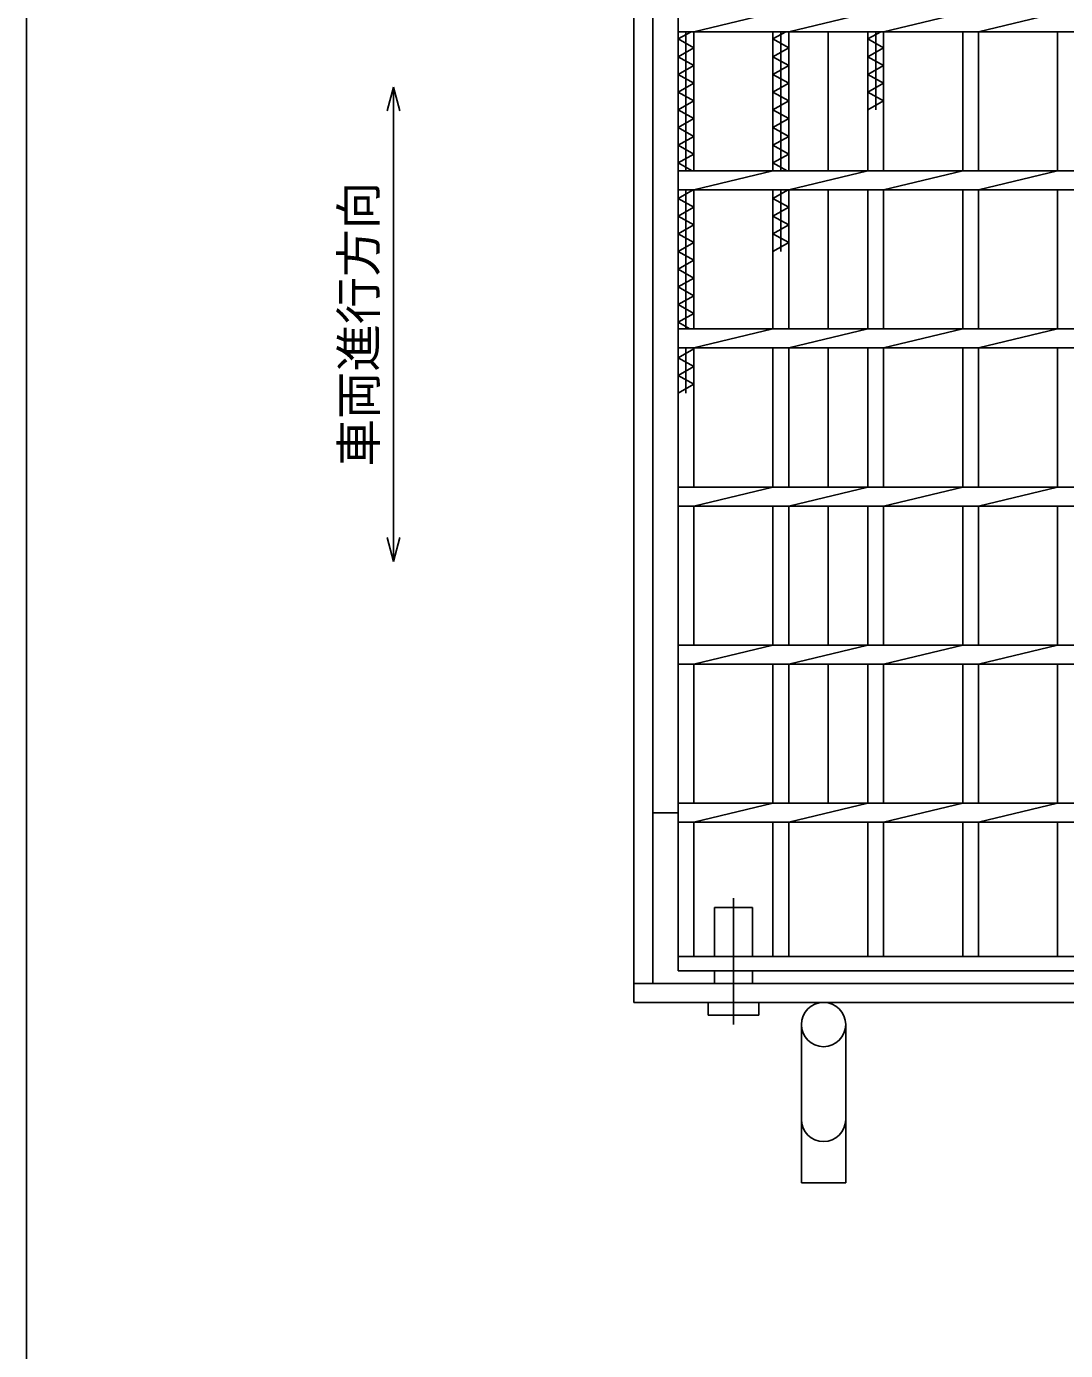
# Model space of a CAD drawing. Units: millimetres at full size, sheet at 1:5; details may follow other scales. Extents: x -910 to 868, y -641 to 524.
# Drawn here: x -862 to -533.5, y -224.2 to 194.5 of the extents above; entities that cross this region are included whole.
import ezdxf
from ezdxf.enums import TextEntityAlignment as Align

# ---------------------------------------------------------------- set-up
doc = ezdxf.new("R2010")
doc.units = ezdxf.units.MM
doc.header["$LTSCALE"] = 5
doc.linetypes.add('LONG_DASHED_DOTTED', pattern=[15.25, 12, -1.5, 0.25, -1.5])
for name, color, linetype, lineweight in [('0_2', 150, 'Continuous', 25), ('16', 3, 'Continuous', 25), ('19', 6, 'Continuous', 25), ('22', 4, 'Continuous', 25)]:
    doc.layers.add(name, color=color, linetype=linetype, lineweight=lineweight)
doc.styles.add('ベクトル', font='')
doc.styles.get('ベクトル').set_extended_font_data('ベクトル')

msp = doc.modelspace()

# ---------------------------------------------------------------- linework, layer by layer
at = {"layer": '0_2'}
msp.add_line((-862, -575.75), (-862, 524.25), dxfattribs=at)
at = {"layer": '16'}
for p, q in [((-656, -99.617), (-656, 291.383)), ((-656, 192.883), (-656, 198.883)), ((-651, 192.883), (-626, 198.883)), ((-621, 192.883), (-596, 198.883)), ((-591, 192.883), (-566, 198.883)), ((-561, 192.883), (-536, 198.883)), ((-656, 192.883), (-261, 192.883)), ((-656, 190.583), (-651.893, 192.883)), ((-653.5, 148.883), (-653.5, 192.883)), ((-651, 148.883), (-651, 192.883)), ((-626, 148.883), (-626, 192.883)), ((-626, 190.583), (-621.893, 192.883)), ((-623.5, 148.883), (-623.5, 192.883)), ((-621, 148.883), (-621, 192.883)), ((-596, 148.883), (-596, 192.883)), ((-596, 190.583), (-591.893, 192.883)), ((-593.5, 168.183), (-593.5, 192.883)), ((-591, 148.883), (-591, 192.883)), ((-566, 148.883), (-566, 192.883)), ((-561, 148.883), (-561, 192.883)), ((-536, 148.883), (-536, 192.883)), ((-651, 187.783), (-656, 190.583)), ((-621, 187.783), (-626, 190.583)), ((-591, 187.783), (-596, 190.583)), ((-656, 184.983), (-651, 187.783)), ((-651, 182.183), (-656, 184.983)), ((-626, 184.983), (-621, 187.783)), ((-621, 182.183), (-626, 184.983)), ((-596, 184.983), (-591, 187.783)), ((-591, 182.183), (-596, 184.983)), ((-656, 179.383), (-651, 182.183)), ((-626, 179.383), (-621, 182.183)), ((-596, 179.383), (-591, 182.183)), ((-651, 176.583), (-656, 179.383)), ((-656, 173.783), (-651, 176.583)), ((-621, 176.583), (-626, 179.383)), ((-626, 173.783), (-621, 176.583)), ((-591, 176.583), (-596, 179.383)), ((-596, 173.783), (-591, 176.583)), ((-651, 170.983), (-656, 173.783)), ((-621, 170.983), (-626, 173.783)), ((-591, 170.983), (-596, 173.783)), ((-656, 168.183), (-651, 170.983)), ((-651, 165.383), (-656, 168.183)), ((-626, 168.183), (-621, 170.983)), ((-621, 165.383), (-626, 168.183)), ((-596, 168.183), (-591, 170.983)), ((-656, 162.583), (-651, 165.383)), ((-626, 162.583), (-621, 165.383)), ((-651, 159.783), (-656, 162.583)), ((-656, 156.983), (-651, 159.783)), ((-621, 159.783), (-626, 162.583)), ((-626, 156.983), (-621, 159.783)), ((-651, 154.183), (-656, 156.983)), ((-621, 154.183), (-626, 156.983)), ((-656, 151.383), (-651, 154.183)), ((-651.536, 148.883), (-656, 151.383)), ((-626, 151.383), (-621, 154.183)), ((-621.536, 148.883), (-626, 151.383)), ((-656, 142.883), (-656, 148.883)), ((-656, 148.883), (-381, 148.883)), ((-651, 142.883), (-626, 148.883)), ((-621, 142.883), (-596, 148.883)), ((-591, 142.883), (-566, 148.883)), ((-561, 142.883), (-536, 148.883)), ((-656, 140.183), (-651.179, 142.883)), ((-656, 142.883), (-381, 142.883)), ((-653.5, 98.883), (-653.5, 142.883)), ((-651, 98.883), (-651, 142.883)), ((-626, 98.883), (-626, 142.883)), ((-626, 140.183), (-621.179, 142.883)), ((-623.5, 123.383), (-623.5, 142.883)), ((-621, 98.883), (-621, 142.883)), ((-596, 98.883), (-596, 142.883)), ((-591, 98.883), (-591, 142.883)), ((-566, 98.883), (-566, 142.883)), ((-561, 98.883), (-561, 142.883)), ((-536, 98.883), (-536, 142.883)), ((-651, 137.383), (-656, 140.183)), ((-621, 137.383), (-626, 140.183)), ((-656, 134.583), (-651, 137.383)), ((-651, 131.783), (-656, 134.583)), ((-626, 134.583), (-621, 137.383)), ((-621, 131.783), (-626, 134.583)), ((-656, 128.983), (-651, 131.783)), ((-626, 128.983), (-621, 131.783)), ((-651, 126.183), (-656, 128.983)), ((-656, 123.383), (-651, 126.183)), ((-621, 126.183), (-626, 128.983)), ((-626, 123.383), (-621, 126.183)), ((-651, 120.583), (-656, 123.383)), ((-656, 117.783), (-651, 120.583)), ((-651, 114.983), (-656, 117.783)), ((-656, 112.183), (-651, 114.983)), ((-651, 109.383), (-656, 112.183)), ((-656, 106.583), (-651, 109.383)), ((-651, 103.783), (-656, 106.583)), ((-656, 100.983), (-651, 103.783)), ((-652.25, 98.883), (-656, 100.983)), ((-656, 92.883), (-656, 98.883)), ((-656, 98.883), (-381, 98.883)), ((-651, 92.883), (-626, 98.883)), ((-621, 92.883), (-596, 98.883)), ((-591, 92.883), (-566, 98.883)), ((-561, 92.883), (-536, 98.883)), ((-656, 92.883), (-381, 92.883)), ((-656, 89.783), (-651, 92.583)), ((-653.5, 78.583), (-653.5, 92.883)), ((-651, 92.583), (-651.536, 92.883)), ((-651, 48.883), (-651, 92.883)), ((-626, 48.883), (-626, 92.883)), ((-621, 48.883), (-621, 92.883)), ((-596, 48.883), (-596, 92.883)), ((-591, 48.883), (-591, 92.883)), ((-566, 48.883), (-566, 92.883)), ((-561, 48.883), (-561, 92.883)), ((-536, 48.883), (-536, 92.883)), ((-651, 86.983), (-656, 89.783)), ((-656, 84.183), (-651, 86.983)), ((-651, 81.383), (-656, 84.183)), ((-656, 78.583), (-651, 81.383)), ((-656, 42.883), (-656, 48.883)), ((-656, 48.883), (-381, 48.883)), ((-651, 42.883), (-626, 48.883)), ((-621, 42.883), (-596, 48.883)), ((-591, 42.883), (-566, 48.883)), ((-561, 42.883), (-536, 48.883)), ((-656, 42.883), (-381, 42.883)), ((-651, -1.117), (-651, 42.883)), ((-626, -1.117), (-626, 42.883)), ((-621, -1.117), (-621, 42.883)), ((-596, -1.117), (-596, 42.883)), ((-591, -1.117), (-591, 42.883)), ((-566, -1.117), (-566, 42.883)), ((-561, -1.117), (-561, 42.883)), ((-536, -1.117), (-536, 42.883)), ((-656, -1.117), (-261, -1.117)), ((-656, -7.117), (-656, -1.117)), ((-651, -7.117), (-626, -1.117)), ((-621, -7.117), (-596, -1.117)), ((-591, -7.117), (-566, -1.117)), ((-561, -7.117), (-536, -1.117)), ((-656, -7.117), (-261, -7.117)), ((-651, -51.117), (-651, -7.117)), ((-626, -51.117), (-626, -7.117)), ((-621, -51.117), (-621, -7.117)), ((-596, -51.117), (-596, -7.117)), ((-591, -51.117), (-591, -7.117)), ((-566, -51.117), (-566, -7.117)), ((-561, -51.117), (-561, -7.117)), ((-536, -51.117), (-536, -7.117)), ((-656, -51.117), (-261, -51.117)), ((-656, -57.117), (-656, -51.117)), ((-651, -57.117), (-626, -51.117)), ((-621, -57.117), (-596, -51.117)), ((-591, -57.117), (-566, -51.117)), ((-561, -57.117), (-536, -51.117)), ((-656, -57.117), (-261, -57.117)), ((-651, -99.617), (-651, -57.117)), ((-626, -99.617), (-626, -57.117)), ((-621, -99.617), (-621, -57.117)), ((-596, -99.617), (-596, -57.117)), ((-591, -99.617), (-591, -57.117)), ((-566, -99.617), (-566, -57.117)), ((-561, -99.617), (-561, -57.117)), ((-536, -99.617), (-536, -57.117)), ((-656, -99.617), (-261, -99.617)), ((-656, -104.117), (-656, -99.617)), ((-656, -99.617), (-651, -99.617)), ((-626, -99.617), (-621, -99.617)), ((-596, -99.617), (-591, -99.617)), ((-566, -99.617), (-561, -99.617)), ((-536, -99.617), (-531, -99.617)), ((-261, -104.117), (-656, -104.117))]:
    msp.add_line(p, q, dxfattribs=at)
at = {"layer": '19'}
for p, q in [((-670, -114.117), (-670, 305.883)), ((-664, -108.117), (-664, 299.883)), ((-608.5, 148.883), (-608.5, 192.883)), ((-608.5, 98.883), (-608.5, 142.883)), ((-608.5, 48.883), (-608.5, 92.883)), ((-608.5, -1.117), (-608.5, 42.883)), ((-608.5, -51.117), (-608.5, -7.117)), ((-664, -54.117), (-656, -54.117)), ((-644.5, -99.617), (-644.5, -84.117)), ((-644.5, -84.117), (-632.5, -84.117)), ((-632.5, -99.617), (-632.5, -84.117)), ((-644.5, -108.117), (-644.5, -104.117)), ((-632.5, -108.117), (-632.5, -104.117)), ((-670, -108.117), (-247, -108.117)), ((-670, -114.117), (-247, -114.117)), ((-646.5, -118.117), (-646.5, -114.117)), ((-630.5, -118.117), (-630.5, -114.117)), ((-646.5, -118.117), (-630.5, -118.117)), ((-617, -171.117), (-617, -121.117)), ((-603, -171.117), (-603, -121.117)), ((-617, -171.117), (-603, -171.117))]:
    msp.add_line(p, q, dxfattribs=at)
at = {"layer": '19', "linetype": 'LONG_DASHED_DOTTED'}
msp.add_line((-638.5, -121.117), (-638.5, -81.117), dxfattribs=at)
at = {"layer": '19'}
msp.add_circle((-610, -121.117), 7, dxfattribs=at)
msp.add_arc((-610, -151.117), 7, 180, 0, dxfattribs=at)
at = {"layer": '22'}
for p, q in [((-746, 175.383), (-748, 167.883)), ((-744, 167.883), (-746, 175.383)), ((-746, 175.383), (-746, 25.383)), ((-746, 25.383), (-748, 32.883)), ((-744, 32.883), (-746, 25.383))]:
    msp.add_line(p, q, dxfattribs=at)

# ---------------------------------------------------------------- texts
at = {"layer": '22', "color": 2, "style": 'ベクトル'}
msp.add_text('車両進行方向', height=11, rotation=90, dxfattribs=at).set_placement((-757, 55.383), align=Align.MIDDLE_LEFT)

doc.saveas('drawing.dxf')
